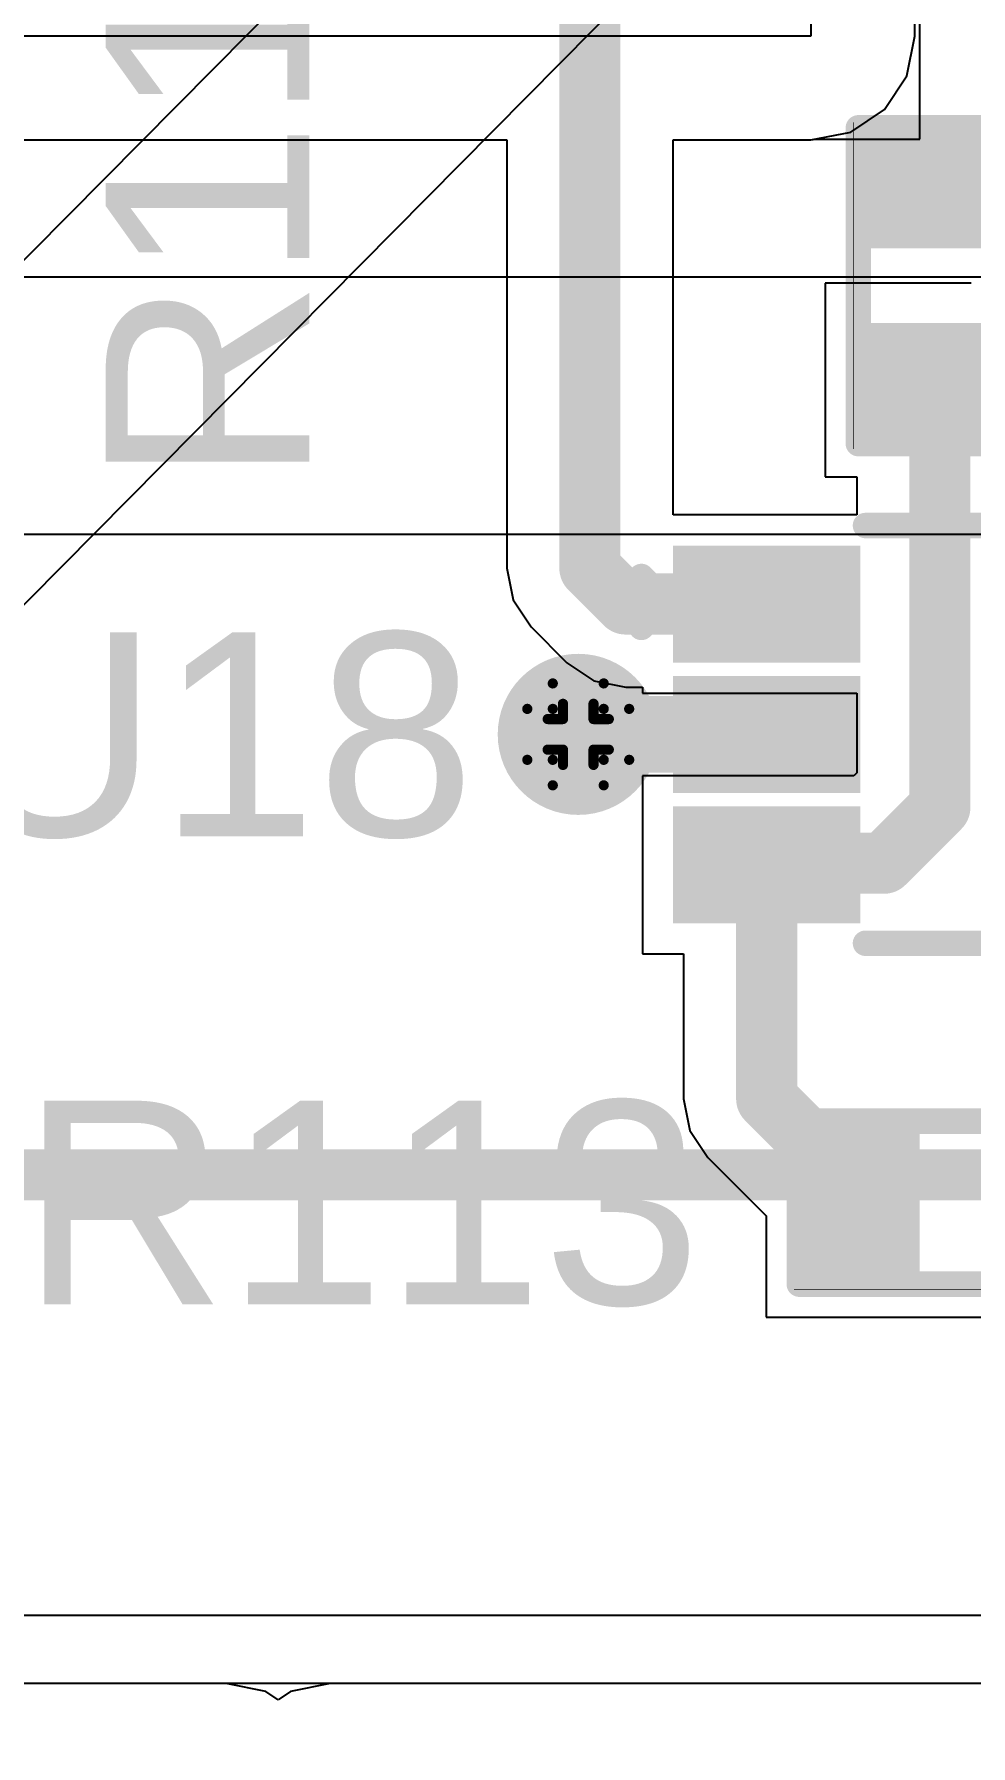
# Model space of a CAD drawing. Header units: inches. Extents: x -3 to 5259, y -3 to 5282.
# Drawn here: x 105.43 to 110.1, y 72 to 80.54 of the extents above; entities that cross this region are included whole.
import ezdxf

# ---------------------------------------------------------------- set-up
doc = ezdxf.new("R2010")
doc.units = ezdxf.units.IN
for name, color, linetype in [('Bottom Layer', 5, 'Continuous'), ('Bottom Solder', 6, 'Continuous'), ('Drill Drawing', 1, 'Continuous'), ('Layer 1', 16, 'Continuous'), ('Layer 2', 76, 'Continuous'), ('Top Layer', 1, 'Continuous'), ('Top Overlay', 2, 'Continuous'), ('Top Paste', 8, 'Continuous'), ('Top Solder', 216, 'Continuous'), ('Via Holes', 16, 'Continuous')]:
    doc.layers.add(name, color=color, linetype=linetype)
doc.styles.add('Arial', font='', dxfattribs={"height": 0.2})
doc.styles.get('Arial').set_extended_font_data('Arial')

# ---------------------------------------------------------------- blocks, each defined once
blk = doc.blocks.new('SC_70_5_10')
at = {"layer": 'Top Layer'}
for points in [[(-1.315, 0.84), (-0.585, 0.84), (-0.585, 0.46), (-1.315, 0.46)], [(0.585, 0.84), (1.315, 0.84), (1.315, 0.46), (0.585, 0.46)], [(-1.315, 0.19), (-0.585, 0.19), (-0.585, -0.19), (-1.315, -0.19)], [(-1.315, -0.46), (-0.585, -0.46), (-0.585, -0.84), (-1.315, -0.84)], [(0.585, -0.46), (1.315, -0.46), (1.315, -0.84), (0.585, -0.84)]]:
    blk.add_hatch(color=1, dxfattribs=at).paths.add_polyline_path(points)
at = {"layer": 'Top Paste'}
for points in [[(-1.315, 0.84), (-0.585, 0.84), (-0.585, 0.46), (-1.315, 0.46)], [(0.585, 0.84), (1.315, 0.84), (1.315, 0.46), (0.585, 0.46)], [(-1.315, 0.19), (-0.585, 0.19), (-0.585, -0.19), (-1.315, -0.19)], [(-1.315, -0.46), (-0.585, -0.46), (-0.585, -0.84), (-1.315, -0.84)], [(0.585, -0.46), (1.315, -0.46), (1.315, -0.84), (0.585, -0.84)]]:
    blk.add_hatch(color=8, dxfattribs=at).paths.add_polyline_path(points)
at = {"layer": 'Top Solder'}
for points in [[(-1.4166, 0.9416), (-0.4834, 0.9416), (-0.4834, 0.3584), (-1.4166, 0.3584)], [(0.4834, 0.9416), (1.4166, 0.9416), (1.4166, 0.3584), (0.4834, 0.3584)], [(-1.4166, 0.2916), (-0.4834, 0.2916), (-0.4834, -0.2916), (-1.4166, -0.2916)], [(-1.4166, -0.3584), (-0.4834, -0.3584), (-0.4834, -0.9416), (-1.4166, -0.9416)], [(0.4834, -0.3584), (1.4166, -0.3584), (1.4166, -0.9416), (0.4834, -0.9416)]]:
    blk.add_hatch(color=216, dxfattribs=at).paths.add_polyline_path(points)
at = {"layer": 'Top Overlay'}
for points in [[(-0.4572, 1.0414, 0.127, 0.127, 0), (0.4572, 1.0414, 0.127, 0.127, 0)], [(-1.5748, 0.5334, 0.127, 0.127, 0), (-1.5748, 0.7874, 0.127, 0.127, 0)], [(-1.5748, 0.7874, 0.127, 0.127, 0), (-1.4478, 0.6604, 0.127, 0.127, 0)], [(-1.5748, 0.5334, 0.127, 0.127, 0), (-1.4478, 0.6604, 0.127, 0.127, 0)], [(-0.4572, -1.0414, 0.127, 0.127, 0), (0.4572, -1.0414, 0.127, 0.127, 0)]]:
    blk.add_lwpolyline(points, format="xyseb", dxfattribs=at)
for points in [[(-0.4889, 1.0414, 0.0635, 0.0635, 1), (-0.4254, 1.0414, 0.0635, 0.0635, 1)], [(0.4254, 1.0414, 0.0635, 0.0635, 1), (0.4889, 1.0414, 0.0635, 0.0635, 1)], [(-1.6065, 0.7874, 0.0635, 0.0635, 1), (-1.5431, 0.7874, 0.0635, 0.0635, 1)], [(-1.6065, 0.7874, 0.0635, 0.0635, 1), (-1.5431, 0.7874, 0.0635, 0.0635, 1)], [(-1.4795, 0.6604, 0.0635, 0.0635, 1), (-1.4161, 0.6604, 0.0635, 0.0635, 1)], [(-1.4795, 0.6604, 0.0635, 0.0635, 1), (-1.4161, 0.6604, 0.0635, 0.0635, 1)], [(-1.6065, 0.5334, 0.0635, 0.0635, 1), (-1.5431, 0.5334, 0.0635, 0.0635, 1)], [(-1.6065, 0.5334, 0.0635, 0.0635, 1), (-1.5431, 0.5334, 0.0635, 0.0635, 1)], [(-0.4889, -1.0414, 0.0635, 0.0635, 1), (-0.4254, -1.0414, 0.0635, 0.0635, 1)], [(0.4254, -1.0414, 0.0635, 0.0635, 1), (0.4889, -1.0414, 0.0635, 0.0635, 1)]]:
    blk.add_lwpolyline(points, format="xyseb", close=True, dxfattribs=at)
blk = doc.blocks.new('13_WQFN_HR__3_2__26')
at = {"layer": 'Top Solder'}
for p in [(-0.5467, -0.9227), (1.1783, -0.9227)]:
    blk.add_line(p, (5227.2803, 5276.701), dxfattribs=at)
blk = doc.blocks.new('R___0402_43')
at = {"layer": 'Top Layer'}
for points in [[(-0.6985, -0.3175), (-0.6985, 0.3175), (-0.2413, 0.3175), (-0.2413, -0.3175)], [(0.2413, -0.3175), (0.2413, 0.3175), (0.6985, 0.3175), (0.6985, -0.3175)]]:
    blk.add_hatch(color=1, dxfattribs=at).paths.add_polyline_path(points)
at = {"layer": 'Top Paste'}
for points in [[(-0.6985, -0.3175), (-0.6985, 0.3175), (-0.2413, 0.3175), (-0.2413, -0.3175)], [(0.2413, -0.3175), (0.2413, 0.3175), (0.6985, 0.3175), (0.6985, -0.3175)]]:
    blk.add_hatch(color=8, dxfattribs=at).paths.add_polyline_path(points)
at = {"layer": 'Top Solder'}
for points in [[(-0.7535, -0.3725), (-0.7535, 0.3725), (-0.1863, 0.3725), (-0.1863, -0.3725)], [(0.1863, -0.3725), (0.1863, 0.3725), (0.7535, 0.3725), (0.7535, -0.3725)]]:
    blk.add_hatch(color=216, dxfattribs=at).paths.add_polyline_path(points)
at = {"layer": 'Top Overlay'}
for points in [[(0.7874, 0.4064, 0.127, 0.127, 0), (-0.7874, 0.4064, 0.127, 0.127, 0)], [(-0.7874, -0.4064, 0.127, 0.127, 0), (-0.7874, 0.4064, 0.127, 0.127, 0)], [(0.7874, -0.4064, 0.127, 0.127, 0), (0.7874, 0.4064, 0.127, 0.127, 0)], [(0.7874, -0.4064, 0.127, 0.127, 0), (-0.7874, -0.4064, 0.127, 0.127, 0)], [(0.8128, -0.4318, 0.00323, 0.00323, 0), (-0.8128, -0.4318, 0.00323, 0.00323, 0)]]:
    blk.add_lwpolyline(points, format="xyseb", dxfattribs=at)
for points in [[(-0.8191, 0.4064, 0.0635, 0.0635, 1), (-0.7556, 0.4064, 0.0635, 0.0635, 1)], [(-0.8191, 0.4064, 0.0635, 0.0635, 1), (-0.7556, 0.4064, 0.0635, 0.0635, 1)], [(0.7556, 0.4064, 0.0635, 0.0635, 1), (0.8191, 0.4064, 0.0635, 0.0635, 1)], [(0.7556, 0.4064, 0.0635, 0.0635, 1), (0.8191, 0.4064, 0.0635, 0.0635, 1)], [(-0.8191, -0.4064, 0.0635, 0.0635, 1), (-0.7556, -0.4064, 0.0635, 0.0635, 1)], [(-0.8191, -0.4064, 0.0635, 0.0635, 1), (-0.7556, -0.4064, 0.0635, 0.0635, 1)], [(0.7556, -0.4064, 0.0635, 0.0635, 1), (0.8191, -0.4064, 0.0635, 0.0635, 1)], [(0.7556, -0.4064, 0.0635, 0.0635, 1), (0.8191, -0.4064, 0.0635, 0.0635, 1)], [(-0.8136, -0.4318, 0.00161, 0.00161, 1), (-0.812, -0.4318, 0.00161, 0.00161, 1)], [(0.812, -0.4318, 0.00161, 0.00161, 1), (0.8136, -0.4318, 0.00161, 0.00161, 1)]]:
    blk.add_lwpolyline(points, format="xyseb", close=True, dxfattribs=at)
blk = doc.blocks.new('R___0402_47')
at = {"layer": 'Top Layer'}
for points in [[(-0.6985, -0.3175), (-0.6985, 0.3175), (-0.2413, 0.3175), (-0.2413, -0.3175)], [(0.2413, -0.3175), (0.2413, 0.3175), (0.6985, 0.3175), (0.6985, -0.3175)]]:
    blk.add_hatch(color=1, dxfattribs=at).paths.add_polyline_path(points)
at = {"layer": 'Top Paste'}
for points in [[(-0.6985, -0.3175), (-0.6985, 0.3175), (-0.2413, 0.3175), (-0.2413, -0.3175)], [(0.2413, -0.3175), (0.2413, 0.3175), (0.6985, 0.3175), (0.6985, -0.3175)]]:
    blk.add_hatch(color=8, dxfattribs=at).paths.add_polyline_path(points)
at = {"layer": 'Top Solder'}
for points in [[(-0.7535, -0.3725), (-0.7535, 0.3725), (-0.1863, 0.3725), (-0.1863, -0.3725)], [(0.1863, -0.3725), (0.1863, 0.3725), (0.7535, 0.3725), (0.7535, -0.3725)]]:
    blk.add_hatch(color=216, dxfattribs=at).paths.add_polyline_path(points)
at = {"layer": 'Top Overlay'}
for points in [[(-0.7874, 0.4064, 0.127, 0.127, 0), (0.7874, 0.4064, 0.127, 0.127, 0)], [(-0.7874, -0.4064, 0.127, 0.127, 0), (-0.7874, 0.4064, 0.127, 0.127, 0)], [(0.7874, -0.4064, 0.127, 0.127, 0), (0.7874, 0.4064, 0.127, 0.127, 0)], [(-0.7874, -0.4064, 0.127, 0.127, 0), (0.7874, -0.4064, 0.127, 0.127, 0)], [(-0.8128, -0.4318, 0.00323, 0.00323, 0), (0.8128, -0.4318, 0.00323, 0.00323, 0)]]:
    blk.add_lwpolyline(points, format="xyseb", dxfattribs=at)
for points in [[(-0.8191, 0.4064, 0.0635, 0.0635, 1), (-0.7556, 0.4064, 0.0635, 0.0635, 1)], [(-0.8191, 0.4064, 0.0635, 0.0635, 1), (-0.7556, 0.4064, 0.0635, 0.0635, 1)], [(0.7556, 0.4064, 0.0635, 0.0635, 1), (0.8191, 0.4064, 0.0635, 0.0635, 1)], [(0.7556, 0.4064, 0.0635, 0.0635, 1), (0.8191, 0.4064, 0.0635, 0.0635, 1)], [(-0.8191, -0.4064, 0.0635, 0.0635, 1), (-0.7556, -0.4064, 0.0635, 0.0635, 1)], [(-0.8191, -0.4064, 0.0635, 0.0635, 1), (-0.7556, -0.4064, 0.0635, 0.0635, 1)], [(0.7556, -0.4064, 0.0635, 0.0635, 1), (0.8191, -0.4064, 0.0635, 0.0635, 1)], [(0.7556, -0.4064, 0.0635, 0.0635, 1), (0.8191, -0.4064, 0.0635, 0.0635, 1)], [(-0.8136, -0.4318, 0.00161, 0.00161, 1), (-0.812, -0.4318, 0.00161, 0.00161, 1)], [(0.812, -0.4318, 0.00161, 0.00161, 1), (0.8136, -0.4318, 0.00161, 0.00161, 1)]]:
    blk.add_lwpolyline(points, format="xyseb", close=True, dxfattribs=at)

msp = doc.modelspace()

# ---------------------------------------------------------------- hatches: boundary and pattern name
at = {"layer": 'Bottom Layer'}
h = msp.add_hatch(color=5, dxfattribs=at)
edge = h.paths.add_edge_path()
edge.add_arc((108.1474, 77.0443), 0.3, 0, 360)
at = {"layer": 'Bottom Solder'}
h = msp.add_hatch(color=6, dxfattribs=at)
edge = h.paths.add_edge_path()
edge.add_arc((108.1474, 77.0443), 0.4016, 0, 360)
at = {"layer": 'Layer 1'}
h = msp.add_hatch(color=16, dxfattribs=at)
edge = h.paths.add_edge_path()
edge.add_arc((108.1474, 77.0443), 0.3, 0, 360)
at = {"layer": 'Layer 2'}
h = msp.add_hatch(color=76, dxfattribs=at)
edge = h.paths.add_edge_path()
edge.add_arc((108.1474, 77.0443), 0.3, 0, 360)
at = {"layer": 'Top Layer'}
msp.add_hatch(color=1, dxfattribs=at).paths.add_polyline_path([(113.2898, 79.9798), (109.6331, 79.9798), (109.6331, 79.5226), (113.2898, 79.5226)])
h = msp.add_hatch(color=1, dxfattribs=at)
edge = h.paths.add_edge_path()
edge.add_arc((108.1474, 77.0443), 0.3, 0, 360)
at = {"layer": 'Top Solder'}
h = msp.add_hatch(color=216, dxfattribs=at)
edge = h.paths.add_edge_path()
edge.add_arc((108.1474, 77.0443), 0.4016, 0, 360)
at = {"layer": 'Via Holes'}
h = msp.add_hatch(color=7, dxfattribs=at)
edge = h.paths.add_edge_path()
edge.add_arc((108.1474, 77.0443), 0.15, 0, 360)

# ---------------------------------------------------------------- linework, layer by layer
at = {"layer": 'Bottom Layer'}
msp.add_line((110.8536, 79.3242), (48.1076, 79.3242), dxfattribs=at)
at = {"layer": 'Drill Drawing'}
for points in [[(108.0204, 77.1713, 0.0508, 0.0508, 0), (108.0204, 77.2983, 0.0508, 0.0508, 0)], [(108.0204, 77.2983, 0.0508, 0.0508, 0), (108.2744, 77.2983, 0.0508, 0.0508, 0)], [(108.2744, 77.1713, 0.0508, 0.0508, 0), (108.2744, 77.2983, 0.0508, 0.0508, 0)], [(107.8934, 76.9173, 0.0508, 0.0508, 0), (107.8934, 77.1713, 0.0508, 0.0508, 0)], [(107.8934, 77.1713, 0.0508, 0.0508, 0), (108.0204, 77.1713, 0.0508, 0.0508, 0)], [(108.0712, 77.1205, 0.0508, 0.0508, 0), (108.0712, 77.1967, 0.0508, 0.0508, 0)], [(108.0712, 77.1967, 0.0508, 0.0508, 0), (108.2236, 77.1967, 0.0508, 0.0508, 0)], [(108.2236, 77.1205, 0.0508, 0.0508, 0), (108.2236, 77.1967, 0.0508, 0.0508, 0)], [(108.2744, 77.1713, 0.0508, 0.0508, 0), (108.4014, 77.1713, 0.0508, 0.0508, 0)], [(108.4014, 76.9173, 0.0508, 0.0508, 0), (108.4014, 77.1713, 0.0508, 0.0508, 0)], [(107.995, 76.9681, 0.0508, 0.0508, 0), (107.995, 77.1205, 0.0508, 0.0508, 0)], [(107.995, 77.1205, 0.0508, 0.0508, 0), (108.0712, 77.1205, 0.0508, 0.0508, 0)], [(108.2236, 77.1205, 0.0508, 0.0508, 0), (108.2998, 77.1205, 0.0508, 0.0508, 0)], [(108.2998, 76.9681, 0.0508, 0.0508, 0), (108.2998, 77.1205, 0.0508, 0.0508, 0)], [(107.995, 76.9681, 0.0508, 0.0508, 0), (108.0712, 76.9681, 0.0508, 0.0508, 0)], [(108.0712, 76.8919, 0.0508, 0.0508, 0), (108.0712, 76.9681, 0.0508, 0.0508, 0)], [(108.2236, 76.9681, 0.0508, 0.0508, 0), (108.2998, 76.9681, 0.0508, 0.0508, 0)], [(108.2236, 76.8919, 0.0508, 0.0508, 0), (108.2236, 76.9681, 0.0508, 0.0508, 0)], [(107.8934, 76.9173, 0.0508, 0.0508, 0), (108.0204, 76.9173, 0.0508, 0.0508, 0)], [(108.0204, 76.7903, 0.0508, 0.0508, 0), (108.0204, 76.9173, 0.0508, 0.0508, 0)], [(108.0712, 76.8919, 0.0508, 0.0508, 0), (108.2236, 76.8919, 0.0508, 0.0508, 0)], [(108.2744, 76.9173, 0.0508, 0.0508, 0), (108.4014, 76.9173, 0.0508, 0.0508, 0)], [(108.2744, 76.7903, 0.0508, 0.0508, 0), (108.2744, 76.9173, 0.0508, 0.0508, 0)], [(108.0204, 76.7903, 0.0508, 0.0508, 0), (108.2744, 76.7903, 0.0508, 0.0508, 0)]]:
    msp.add_lwpolyline(points, format="xyseb", dxfattribs=at)
for points in [[(108.0077, 77.2983, 0.0254, 0.0254, 1), (108.0331, 77.2983, 0.0254, 0.0254, 1)], [(108.0077, 77.2983, 0.0254, 0.0254, 1), (108.0331, 77.2983, 0.0254, 0.0254, 1)], [(108.2617, 77.2983, 0.0254, 0.0254, 1), (108.2871, 77.2983, 0.0254, 0.0254, 1)], [(108.2617, 77.2983, 0.0254, 0.0254, 1), (108.2871, 77.2983, 0.0254, 0.0254, 1)], [(107.8807, 77.1713, 0.0254, 0.0254, 1), (107.9061, 77.1713, 0.0254, 0.0254, 1)], [(107.8807, 77.1713, 0.0254, 0.0254, 1), (107.9061, 77.1713, 0.0254, 0.0254, 1)], [(108.0077, 77.1713, 0.0254, 0.0254, 1), (108.0331, 77.1713, 0.0254, 0.0254, 1)], [(108.0077, 77.1713, 0.0254, 0.0254, 1), (108.0331, 77.1713, 0.0254, 0.0254, 1)], [(108.0585, 77.1967, 0.0254, 0.0254, 1), (108.0839, 77.1967, 0.0254, 0.0254, 1)], [(108.0585, 77.1967, 0.0254, 0.0254, 1), (108.0839, 77.1967, 0.0254, 0.0254, 1)], [(108.2109, 77.1967, 0.0254, 0.0254, 1), (108.2363, 77.1967, 0.0254, 0.0254, 1)], [(108.2109, 77.1967, 0.0254, 0.0254, 1), (108.2363, 77.1967, 0.0254, 0.0254, 1)], [(108.2617, 77.1713, 0.0254, 0.0254, 1), (108.2871, 77.1713, 0.0254, 0.0254, 1)], [(108.2617, 77.1713, 0.0254, 0.0254, 1), (108.2871, 77.1713, 0.0254, 0.0254, 1)], [(108.3887, 77.1713, 0.0254, 0.0254, 1), (108.4141, 77.1713, 0.0254, 0.0254, 1)], [(108.3887, 77.1713, 0.0254, 0.0254, 1), (108.4141, 77.1713, 0.0254, 0.0254, 1)], [(107.9823, 77.1205, 0.0254, 0.0254, 1), (108.0077, 77.1205, 0.0254, 0.0254, 1)], [(107.9823, 77.1205, 0.0254, 0.0254, 1), (108.0077, 77.1205, 0.0254, 0.0254, 1)], [(108.0585, 77.1205, 0.0254, 0.0254, 1), (108.0839, 77.1205, 0.0254, 0.0254, 1)], [(108.0585, 77.1205, 0.0254, 0.0254, 1), (108.0839, 77.1205, 0.0254, 0.0254, 1)], [(108.2109, 77.1205, 0.0254, 0.0254, 1), (108.2363, 77.1205, 0.0254, 0.0254, 1)], [(108.2109, 77.1205, 0.0254, 0.0254, 1), (108.2363, 77.1205, 0.0254, 0.0254, 1)], [(108.2871, 77.1205, 0.0254, 0.0254, 1), (108.3125, 77.1205, 0.0254, 0.0254, 1)], [(108.2871, 77.1205, 0.0254, 0.0254, 1), (108.3125, 77.1205, 0.0254, 0.0254, 1)], [(107.9823, 76.9681, 0.0254, 0.0254, 1), (108.0077, 76.9681, 0.0254, 0.0254, 1)], [(107.9823, 76.9681, 0.0254, 0.0254, 1), (108.0077, 76.9681, 0.0254, 0.0254, 1)], [(108.0585, 76.9681, 0.0254, 0.0254, 1), (108.0839, 76.9681, 0.0254, 0.0254, 1)], [(108.0585, 76.9681, 0.0254, 0.0254, 1), (108.0839, 76.9681, 0.0254, 0.0254, 1)], [(108.2109, 76.9681, 0.0254, 0.0254, 1), (108.2363, 76.9681, 0.0254, 0.0254, 1)], [(108.2109, 76.9681, 0.0254, 0.0254, 1), (108.2363, 76.9681, 0.0254, 0.0254, 1)], [(108.2871, 76.9681, 0.0254, 0.0254, 1), (108.3125, 76.9681, 0.0254, 0.0254, 1)], [(108.2871, 76.9681, 0.0254, 0.0254, 1), (108.3125, 76.9681, 0.0254, 0.0254, 1)], [(107.8807, 76.9173, 0.0254, 0.0254, 1), (107.9061, 76.9173, 0.0254, 0.0254, 1)], [(107.8807, 76.9173, 0.0254, 0.0254, 1), (107.9061, 76.9173, 0.0254, 0.0254, 1)], [(108.0077, 76.9173, 0.0254, 0.0254, 1), (108.0331, 76.9173, 0.0254, 0.0254, 1)], [(108.0077, 76.9173, 0.0254, 0.0254, 1), (108.0331, 76.9173, 0.0254, 0.0254, 1)], [(108.0585, 76.8919, 0.0254, 0.0254, 1), (108.0839, 76.8919, 0.0254, 0.0254, 1)], [(108.0585, 76.8919, 0.0254, 0.0254, 1), (108.0839, 76.8919, 0.0254, 0.0254, 1)], [(108.2109, 76.8919, 0.0254, 0.0254, 1), (108.2363, 76.8919, 0.0254, 0.0254, 1)], [(108.2109, 76.8919, 0.0254, 0.0254, 1), (108.2363, 76.8919, 0.0254, 0.0254, 1)], [(108.2617, 76.9173, 0.0254, 0.0254, 1), (108.2871, 76.9173, 0.0254, 0.0254, 1)], [(108.2617, 76.9173, 0.0254, 0.0254, 1), (108.2871, 76.9173, 0.0254, 0.0254, 1)], [(108.3887, 76.9173, 0.0254, 0.0254, 1), (108.4141, 76.9173, 0.0254, 0.0254, 1)], [(108.3887, 76.9173, 0.0254, 0.0254, 1), (108.4141, 76.9173, 0.0254, 0.0254, 1)], [(108.0077, 76.7903, 0.0254, 0.0254, 1), (108.0331, 76.7903, 0.0254, 0.0254, 1)], [(108.0077, 76.7903, 0.0254, 0.0254, 1), (108.0331, 76.7903, 0.0254, 0.0254, 1)], [(108.2617, 76.7903, 0.0254, 0.0254, 1), (108.2871, 76.7903, 0.0254, 0.0254, 1)], [(108.2617, 76.7903, 0.0254, 0.0254, 1), (108.2871, 76.7903, 0.0254, 0.0254, 1)]]:
    msp.add_lwpolyline(points, format="xyseb", close=True, dxfattribs=at)
at = {"layer": 'Layer 2'}
for p, q in [((113.0282, 78.0401), (101.2534, 78.0401)), ((49.8972, 72.6517), (113.0282, 72.6517))]:
    msp.add_line(p, q, dxfattribs=at)
msp.add_lwpolyline([(10.6368, 74.8475, 0.254, 0.254, 0), (111.3628, 74.8475, 0.254, 0.254, 0)], format="xyseb", dxfattribs=at)
at = {"layer": 'Top Layer'}
for p, q in [((109.308, 91.2406), (109.308, 80.5259)), ((109.8259, 80.5259), (109.8259, 84.2105)), ((109.8504, 80.0124), (109.8504, 84.2151)), ((109.308, 80.5259), (103.0278, 80.5259)), ((109.7865, 80.3277), (109.8259, 80.5259)), ((109.6742, 80.1596), (109.7865, 80.3277)), ((109.5062, 80.0474), (109.6742, 80.1596)), ((103.0278, 80.0079), (107.7911, 80.0079)), ((103.0278, 80.0079), (107.7911, 80.0079)), ((107.7911, 80.0079), (107.7911, 77.8728)), ((107.7911, 80.0079), (107.7911, 77.8728)), ((108.6199, 78.1382), (108.6199, 80.0079)), ((108.6199, 80.0079), (109.308, 80.0079)), ((108.6199, 78.1382), (108.6199, 80.0079)), ((108.6199, 80.0079), (109.308, 80.0079)), ((109.308, 80.0079), (109.5062, 80.0474)), ((109.308, 80.0079), (109.3306, 80.0124)), ((109.3306, 80.0124), (109.8504, 80.0124)), ((110.1066, 79.294), (109.3791, 79.294)), ((109.3791, 79.294), (109.3791, 78.3288)), ((110.1066, 79.294), (109.3791, 79.294)), ((109.3791, 79.294), (109.3791, 78.3288)), ((109.3791, 78.3288), (109.5362, 78.3288)), ((109.3791, 78.3288), (109.5362, 78.3288)), ((109.5362, 78.3288), (109.5362, 78.1382)), ((109.5362, 78.3288), (109.5362, 78.1382)), ((109.5362, 78.1382), (108.6199, 78.1382)), ((109.5362, 78.1382), (108.6199, 78.1382)), ((107.7911, 77.8728), (107.8227, 77.7143)), ((107.7911, 77.8728), (107.8227, 77.7143)), ((107.8227, 77.7143), (107.9125, 77.5798)), ((107.8227, 77.7143), (107.9125, 77.5798)), ((107.9125, 77.5798), (108.091, 77.4013)), ((107.9125, 77.5798), (108.091, 77.4013)), ((108.091, 77.4013), (108.2255, 77.3115)), ((108.091, 77.4013), (108.2255, 77.3115)), ((108.2255, 77.3115), (108.384, 77.2799)), ((108.2255, 77.3115), (108.384, 77.2799)), ((108.384, 77.2799), (108.468, 77.2799)), ((108.384, 77.2799), (108.468, 77.2799)), ((108.468, 77.2799), (108.468, 77.2502)), ((108.468, 77.2799), (108.468, 77.2502)), ((108.468, 77.2502), (109.5362, 77.2502)), ((108.468, 77.2502), (109.5362, 77.2502)), ((109.5362, 77.2502), (109.5362, 76.8523)), ((109.5362, 77.2502), (109.5362, 76.8523)), ((109.5221, 76.8382), (108.468, 76.8382)), ((108.468, 76.8382), (108.468, 75.9502)), ((109.5221, 76.8382), (108.468, 76.8382)), ((108.468, 76.8382), (108.468, 75.9502)), ((109.5362, 76.8523), (109.5221, 76.8382)), ((109.5362, 76.8523), (109.5221, 76.8382)), ((108.468, 75.9502), (108.6726, 75.9502)), ((108.468, 75.9502), (108.6726, 75.9502)), ((108.6726, 75.9502), (108.6726, 75.2269)), ((108.6726, 75.9502), (108.6726, 75.2269)), ((108.6726, 75.2269), (108.7042, 75.0683)), ((108.6726, 75.2269), (108.7042, 75.0683)), ((108.7042, 75.0683), (108.794, 74.9339)), ((108.7042, 75.0683), (108.794, 74.9339)), ((108.794, 74.9339), (108.794, 74.9339)), ((108.794, 74.9339), (109.0845, 74.6434)), ((108.794, 74.9339), (108.794, 74.9339)), ((108.794, 74.9339), (109.0845, 74.6434)), ((109.0845, 74.6434), (109.0845, 74.1378)), ((109.0845, 74.6434), (109.0845, 74.1378)), ((109.0845, 74.1378), (110.9895, 74.1378)), ((109.0845, 74.1378), (110.9895, 74.1378)), ((106.3921, 72.311), (94.3667, 72.311)), ((106.9094, 72.311), (94.3667, 72.311)), ((106.5903, 72.2715), (106.3921, 72.311)), ((106.9101, 72.3111), (106.7119, 72.2717)), ((106.9101, 72.3111), (106.9094, 72.311)), ((113.1627, 72.3111), (106.9101, 72.3111)), ((113.1627, 72.3111), (106.9101, 72.3111)), ((106.651, 72.231), (106.5903, 72.2715)), ((106.7119, 72.2717), (106.651, 72.231))]:
    msp.add_line(p, q, dxfattribs=at)
for points in [[(108.2055, 77.8728, 0.3048, 0.3048, 0), (108.2055, 81.7513, 0.3048, 0.3048, 0)], [(109.9506, 76.6807, 0.3048, 0.3048, 0), (109.9506, 78.8114, 0.3048, 0.3048, 0)], [(108.2055, 77.8728, 0.3048, 0.3048, 0), (108.384, 77.6943, 0.3048, 0.3048, 0)], [(108.384, 77.6943, 0.3048, 0.3048, 0), (109.087, 77.6943, 0.3048, 0.3048, 0)], [(108.1474, 77.0443, 0.381, 0.381, 0), (109.087, 77.0443, 0.381, 0.381, 0)], [(109.6715, 76.4017, 0.3048, 0.3048, 0), (109.9506, 76.6807, 0.3048, 0.3048, 0)], [(109.087, 76.3943, 0.3048, 0.3048, 0), (109.0944, 76.4017, 0.3048, 0.3048, 0)], [(109.0944, 76.4017, 0.3048, 0.3048, 0), (109.6715, 76.4017, 0.3048, 0.3048, 0)], [(109.087, 76.3943, 0.3048, 0.3048, 0), (109.087, 75.2269, 0.3048, 0.3048, 0)], [(109.087, 75.2269, 0.3048, 0.3048, 0), (109.4395, 74.8744, 0.3048, 0.3048, 0)], [(109.4395, 74.8744, 0.3048, 0.3048, 0), (109.4909, 74.8744, 0.3048, 0.3048, 0)], [(109.4909, 74.8744, 0.3048, 0.3048, 0), (109.5671, 74.7982, 0.3048, 0.3048, 0)], [(109.5671, 74.7982, 0.3048, 0.3048, 0), (109.5671, 74.7093, 0.3048, 0.3048, 0)]]:
    msp.add_lwpolyline(points, format="xyseb", dxfattribs=at)
for points in [[(109.8744, 78.8114, 0.1524, 0.1524, 1), (110.0268, 78.8114, 0.1524, 0.1524, 1)], [(108.1293, 77.8728, 0.1524, 0.1524, 1), (108.2817, 77.8728, 0.1524, 0.1524, 1)], [(108.1293, 77.8728, 0.1524, 0.1524, 1), (108.2817, 77.8728, 0.1524, 0.1524, 1)], [(108.3078, 77.6943, 0.1524, 0.1524, 1), (108.4602, 77.6943, 0.1524, 0.1524, 1)], [(108.3078, 77.6943, 0.1524, 0.1524, 1), (108.4602, 77.6943, 0.1524, 0.1524, 1)], [(109.0108, 77.6943, 0.1524, 0.1524, 1), (109.1632, 77.6943, 0.1524, 0.1524, 1)], [(108.0522, 77.0443, 0.1905, 0.1905, 1), (108.2427, 77.0443, 0.1905, 0.1905, 1)], [(108.9917, 77.0443, 0.1905, 0.1905, 1), (109.1822, 77.0443, 0.1905, 0.1905, 1)], [(109.8744, 76.6807, 0.1524, 0.1524, 1), (110.0268, 76.6807, 0.1524, 0.1524, 1)], [(109.8744, 76.6807, 0.1524, 0.1524, 1), (110.0268, 76.6807, 0.1524, 0.1524, 1)], [(109.0182, 76.4017, 0.1524, 0.1524, 1), (109.1706, 76.4017, 0.1524, 0.1524, 1)], [(109.0182, 76.4017, 0.1524, 0.1524, 1), (109.1706, 76.4017, 0.1524, 0.1524, 1)], [(109.5953, 76.4017, 0.1524, 0.1524, 1), (109.7477, 76.4017, 0.1524, 0.1524, 1)], [(109.5953, 76.4017, 0.1524, 0.1524, 1), (109.7477, 76.4017, 0.1524, 0.1524, 1)], [(109.0108, 76.3943, 0.1524, 0.1524, 1), (109.1632, 76.3943, 0.1524, 0.1524, 1)], [(109.0108, 76.3943, 0.1524, 0.1524, 1), (109.1632, 76.3943, 0.1524, 0.1524, 1)], [(109.0108, 75.2269, 0.1524, 0.1524, 1), (109.1632, 75.2269, 0.1524, 0.1524, 1)], [(109.0108, 75.2269, 0.1524, 0.1524, 1), (109.1632, 75.2269, 0.1524, 0.1524, 1)], [(109.3633, 74.8744, 0.1524, 0.1524, 1), (109.5157, 74.8744, 0.1524, 0.1524, 1)], [(109.3633, 74.8744, 0.1524, 0.1524, 1), (109.5157, 74.8744, 0.1524, 0.1524, 1)], [(109.4147, 74.8744, 0.1524, 0.1524, 1), (109.5671, 74.8744, 0.1524, 0.1524, 1)], [(109.4147, 74.8744, 0.1524, 0.1524, 1), (109.5671, 74.8744, 0.1524, 0.1524, 1)], [(109.4909, 74.7982, 0.1524, 0.1524, 1), (109.6433, 74.7982, 0.1524, 0.1524, 1)], [(109.4909, 74.7982, 0.1524, 0.1524, 1), (109.6433, 74.7982, 0.1524, 0.1524, 1)], [(109.4909, 74.7093, 0.1524, 0.1524, 1), (109.6433, 74.7093, 0.1524, 0.1524, 1)]]:
    msp.add_lwpolyline(points, format="xyseb", close=True, dxfattribs=at)

# ---------------------------------------------------------------- block references
for name, p in [('13_WQFN_HR__3_2__26', (31.7605, 5.4558)), ('SC_70_5_10', (110.037, 77.0442)), ('R___0402_47', (110.037, 74.7093))]:
    msp.add_blockref(name, p)
at = {"rotation": 270}
msp.add_blockref('R___0402_43', (109.9506, 79.2813), dxfattribs=at)

# ---------------------------------------------------------------- texts
at = {"layer": 'Top Overlay', "style": 'Arial'}
msp.add_text('R117', height=1.016, rotation=90, dxfattribs=at).set_placement((106.8068, 78.287))
for s, p in [('U18', (105.0294, 76.5364)), ('R113', (105.3682, 74.2016))]:
    msp.add_text(s, height=1.016, dxfattribs=at).set_placement(p)

doc.saveas('drawing.dxf')
